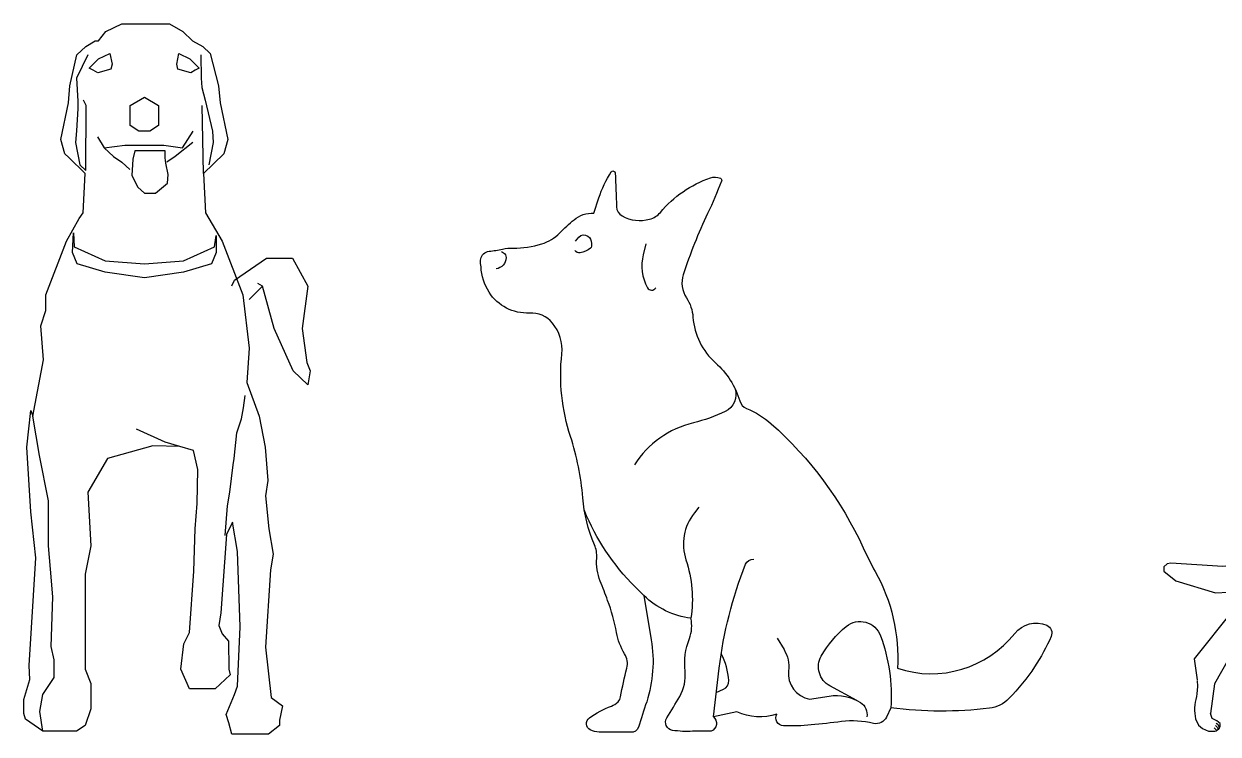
# Model space of a CAD drawing. Header units: millimetres. Extents: x 22.3 to 32, y 3.61 to 10.5.
# Drawn here: x 22.651 to 26.51, y 3.606 to 5.899 of the extents above; entities that cross this region are included whole.
import ezdxf

# ---------------------------------------------------------------- set-up
doc = ezdxf.new("R2010")
doc.units = ezdxf.units.MM
doc.layers.add('dwgmodels.com', color=250, linetype='Continuous')

# ---------------------------------------------------------------- blocks, each defined once
blk = doc.blocks.new('dog 8_dwgmodels.com')
at = {"color": 0, "linetype": 'ByBlock'}
for p, q in [((0.6551, 1.4371), (0.64, 1.4463)), ((0.3408, 0.9331), (0.2485, 0.9758)), ((0.3881, 0.9193), (0.3408, 0.9331))]:
    blk.add_line(p, q, dxfattribs=at)
for points in [[(-0.1105, 0.0391), (-0.1158, 0.0575), (-0.1158, 0.1028), (-0.0964, 0.1668), (-0.0984, 0.2122), (-0.0777, 0.5603), (-0.0928, 0.7081), (-0.1066, 0.9177), (-0.0934, 1.0362), (-0.0872, 1.0178), (-0.0527, 1.1995), (-0.0606, 1.3095), (-0.0452, 1.3591), (-0.0452, 1.4097), (0.0215, 1.5828), (0.0632, 1.6557), (0.076, 1.6744), (0.0823, 1.8015), (0.0297, 1.8534), (0.0169, 1.8652), (0.0031, 1.9109), (0.0287, 2.0295), (0.033, 2.084), (0.0557, 2.1841), (0.0849, 2.2114), (0.1148, 2.2298), (0.125, 2.2298), (0.1489, 2.2597), (0.2005, 2.2843), (0.3552, 2.2843), (0.3979, 2.2597), (0.4291, 2.2301), (0.462, 2.2114), (0.4866, 2.1887), (0.5135, 2.084), (0.5181, 2.0295), (0.5434, 1.9109), (0.5299, 1.8652), (0.4643, 1.8015), (0.4708, 1.6744), (0.525, 1.5828), (0.5917, 1.4097), (0.6121, 1.2366), (0.6042, 1.1259), (0.6439, 1.0178), (0.6639, 0.9177), (0.6722, 0.8096), (0.6653, 0.7607), (0.6758, 0.6536), (0.6892, 0.5715), (0.6814, 0.5209), (0.6653, 0.2716), (0.6833, 0.109), (0.7198, 0.0818), (0.7106, 0.0361), (0.7106, 0.0181), (0.6741, -0.0092), (0.5559, -0.0092), (0.5467, 0.0273), (0.5375, 0.0545), (0.5648, 0.1182), (0.574, 0.1455), (0.5832, 0.337), (0.574, 0.5807), (0.5582, 0.6756), (0.5388, 0.6352), (0.5211, 0.3823), (0.5145, 0.3416), (0.5247, 0.3143), (0.5451, 0.2913), (0.5467, 0.2004), (0.551, 0.182), (0.5024, 0.1366), (0.4189, 0.1366), (0.3917, 0.2004), (0.4009, 0.2821), (0.4196, 0.3186), (0.4334, 0.517), (0.4373, 0.6536), (0.4445, 0.7354), (0.4465, 0.8448), (0.4321, 0.9068), (0.3881, 0.9193), (0.3004, 0.9213), (0.1549, 0.8812), (0.0911, 0.7718), (0.1003, 0.5988), (0.0819, 0.5078), (0.0819, 0.2004), (0.1003, 0.1547), (0.1003, 0.109), (0.1003, 0.0726), (0.0819, 0.0181), (0.0547, 0), (-0.0547, 0)], [(0.0954, 2.1415), (0.1256, 2.171), (0.1618, 2.1887), (0.169, 2.1546), (0.1654, 2.1385), (0.123, 2.126), (0.1086, 2.1352)], [(0.3851, 2.1887), (0.4209, 2.171), (0.4511, 2.1415), (0.438, 2.1352), (0.4239, 2.126), (0.3815, 2.1385), (0.3779, 2.1546)], [(0.2734, 2.0475), (0.3191, 2.0203), (0.3188, 1.9565), (0.2915, 1.9381), (0.2554, 1.9381), (0.2278, 1.9565), (0.2278, 2.0203)], [(0.2422, 1.8744), (0.2366, 1.8472), (0.233, 1.7943), (0.2527, 1.7572), (0.2734, 1.7375), (0.3099, 1.7375), (0.348, 1.7697), (0.3509, 1.7982), (0.3427, 1.835), (0.3404, 1.8514), (0.3408, 1.8744)], [(0.0448, 1.6094), (0.0468, 1.5647), (0.147, 1.5191), (0.2734, 1.5099), (0.3996, 1.5191), (0.4997, 1.5647), (0.5053, 1.6012), (0.5053, 1.5463), (0.4909, 1.5099), (0.3996, 1.4826), (0.2734, 1.4645), (0.147, 1.4826), (0.056, 1.5099), (0.0412, 1.5463)]]:
    blk.add_lwpolyline(points, close=True, dxfattribs=at)
for points in [[(0.0911, 2.1841), (0.0547, 2.1096), (0.058, 2.0347), (0.0586, 2.0111), (0.0537, 1.9385), (0.0514, 1.9017), (0.0649, 1.8288), (0.0846, 1.8107)], [(0.4557, 2.1841), (0.457, 2.1086), (0.459, 2.0784), (0.4695, 2.0383), (0.4932, 1.9378), (0.4955, 1.9017), (0.482, 1.8288)], [(0.0846, 1.8107), (0.0859, 2.0203), (0.077, 2.0383)], [(0.4643, 1.8015), (0.4606, 2.0203)], [(0.1223, 1.9201), (0.1434, 1.8836), (0.2104, 1.8925), (0.3362, 1.8925), (0.3963, 1.884), (0.4314, 1.9381)], [(0.4301, 1.9017), (0.3726, 1.8564), (0.3463, 1.838)], [(0.1434, 1.8836), (0.1742, 1.8564), (0.2005, 1.838), (0.2268, 1.814)], [(0.5559, 1.4388), (0.5651, 1.4572), (0.6676, 1.5281), (0.7516, 1.5281), (0.8012, 1.4371), (0.7835, 1.3005), (0.7989, 1.1911), (0.8094, 1.1639), (0.8012, 1.1182), (0.7546, 1.1639), (0.6932, 1.3005), (0.6551, 1.4371), (0.6123, 1.3939)], [(0.5349, 0.6323), (0.5421, 0.7275), (0.5493, 0.7718), (0.5608, 0.8602), (0.5634, 0.8812), (0.5726, 0.9633), (0.5877, 1.009), (0.5933, 1.0444), (0.5992, 1.0848)], [(-0.0547, 0), (-0.0639, 0.0637), (-0.0547, 0.1182), (-0.0182, 0.1731), (-0.0182, 0.2306), (-0.0274, 0.2733), (-0.0218, 0.4342), (-0.0297, 0.5232), (-0.0366, 0.5988), (-0.0366, 0.7446), (-0.0649, 0.8904), (-0.0872, 1.0178)]]:
    blk.add_lwpolyline(points, dxfattribs=at)
blk = doc.blocks.new('dog 9_dwgmodels.com')
at = {"color": 0}
for points in [[(-0.2299, -0.0028), (-0.3316, -0.0028, -0.119541), (-0.3606, 0.0042, -0.56017), (-0.3635, 0.0432, -0.06683), (-0.2922, 0.0812, 0.110662), (-0.271, 0.095, 0.150049), (-0.2626, 0.1113, -0.017879), (-0.2426, 0.2038, 0.202642), (-0.2496, 0.2501, -0.091751), (-0.2759, 0.3184, 0.041947), (-0.3045, 0.4226, 0.007469), (-0.3283, 0.4846, -0.114211), (-0.3399, 0.5592, 0.1202), (-0.3472, 0.6022, -0.081391), (-0.3848, 0.754, 0.058981), (-0.4246, 0.9519, -0.106572), (-0.4525, 1.2187, 0.204424), (-0.4828, 1.3184, 0.2357), (-0.5572, 1.3507, -0.270159), (-0.6876, 1.4177, -0.132603), (-0.7136, 1.5002, 0.036646), (-0.7148, 1.5102, -0.09621), (-0.7147, 1.5254, -0.331209), (-0.6874, 1.5501, 0.032122), (-0.6442, 1.5571, -0.063004), (-0.61, 1.5605, 0.085652), (-0.5175, 1.5738, 0.118648), (-0.4595, 1.6094, -0.022932), (-0.4129, 1.652, -0.188828), (-0.3496, 1.6731), (-0.333, 1.7228, -0.064415), (-0.2927, 1.8063, -0.728753), (-0.2801, 1.8029, -0.003085), (-0.276, 1.6934, 0.266082), (-0.258, 1.6641, 0.193337), (-0.1688, 1.6536, 0.152492), (-0.1342, 1.6757, -0.133783), (0.0275, 1.7872, -0.192538), (0.0597, 1.7859, -0.399499), (0.0635, 1.7765, -0.017675), (0.0186, 1.6725, 0.032447), (-0.0602, 1.4744, 0.228432), (-0.05, 1.3998, -0.129539), (-0.0288, 1.3372, 0.196916), (0.044, 1.1898, -0.141338), (0.1221, 1.0671, 0.228918), (0.1445, 1.0423, -0.085065), (0.2238, 0.9931, -0.10426), (0.5212, 0.5925, 0.019073), (0.5602, 0.5156, -0.141112), (0.6323, 0.2032, 0.314748), (1.0109, 0.316, -0.335741), (1.114, 0.3425, -0.420708), (1.1284, 0.306, -0.04083), (1.075, 0.2083, -0.048493), (0.992, 0.1054, -0.170284), (0.9288, 0.0742, -0.062845), (0.6103, 0.0758), (0.5966, 0.0458, -0.359442), (0.5547, 0.0253, 0.090472), (0.4512, 0.0312, -0.006905), (0.353, 0.0203, -0.035026), (0.2632, 0.0179, -0.552452), (0.2419, 0.0553, -0.195737), (0.1133, 0.0629), (0.0372, 0.0467), (0.0372, 0.0467, -0.572545), (0.03, 0.0004, -0.004181), (-0.03, -0.0002, -0.051901), (-0.095, 0.0029, -0.541493), (-0.1133, 0.0433, 0.011322), (-0.0718, 0.1121, 0.156873), (-0.0544, 0.194, -0.117753), (-0.0404, 0.2996, 0.146142), (-0.0354, 0.3648, -0.160386), (-0.1872, 0.4379), (-0.1636, 0.2951, -0.119294), (-0.1784, 0.0954, -0.000366), (-0.2051, 0.0127, -0.365109), (-0.2299, -0.0028, -14.382151)], [(-0.408, 1.583), (-0.3974, 1.5957, -0.391716), (-0.3688, 1.5992, -0.244892), (-0.3566, 1.5752, -0.018692), (-0.357, 1.566, -0.204938), (-0.3603, 1.5598, -0.129696), (-0.3932, 1.5452, -0.287905), (-0.4109, 1.5527, -0.072657)], [(-0.6474, 1.5491), (-0.6412, 1.5453, -0.270568), (-0.6325, 1.5295, -0.370138), (-0.6652, 1.4933, 15.737785)], [(-0.1808, 1.5736), (-0.1895, 1.539, 0.188539), (-0.1759, 1.4325, 0.577673), (-0.1493, 1.4319, -0.562389)], [(0.1063, 1.1079, -0.384679), (0.0756, 1.0326, -0.053844), (-0.0276, 0.996, 0.194446), (-0.2176, 0.8609, 1.826218)], [(-0.1872, 0.4379), (-0.2157, 0.4663, -0.100563), (-0.3797, 0.7129, -5.341325)], [(-0.0099, 0.7232), (-0.0243, 0.7051, 0.254478), (-0.0515, 0.5533, -0.118685), (-0.0354, 0.3648, 3.251799)], [(0.0372, 0.0467), (0.056, 0.2035, -0.064394), (0.1411, 0.5391, -0.331875), (0.168, 0.5557, 0.043909)], [(0.5001, 0.0996), (0.4135, 0.1464, -0.419555), (0.3858, 0.2425, -0.092801), (0.4665, 0.3386, -0.516604), (0.5773, 0.3083, -0.104893), (0.6103, 0.0758, 0.699324)], [(0.2431, 0.3005), (0.2653, 0.2636, -0.165386), (0.2801, 0.1952, 0.394283), (0.3476, 0.104), (0.4113, 0.1136, -0.179907), (0.5126, 0.0925, -0.304178), (0.533, 0.0466, 1.188424)], [(0.0466, 0.1251), (0.0703, 0.1359, 0.310655), (0.0869, 0.1634, 0.108425), (0.0624, 0.2502, -3.604812)]]:
    blk.add_lwpolyline(points, format="xyb", dxfattribs=at)
blk = doc.blocks.new('dog 10_dwgmodels.com')
at = {"color": 0}
for p, q in [((0.2955, 1.83), (0.3373, 1.8845)), ((0.3373, 1.8845), (0.3446, 1.8173)), ((0.4481, 1.774), (0.5233, 1.8523)), ((0.5233, 1.8523), (0.5518, 1.8664)), ((0.5518, 1.8664), (0.5417, 1.8277)), ((0.2664, 1.7494), (0.2955, 1.83)), ((0.3446, 1.8173), (0.3519, 1.6918)), ((0.5417, 1.8277), (0.5293, 1.7419)), ((0.2462, 1.6428), (0.2664, 1.7494)), ((0.4098, 1.6999), (0.4481, 1.774)), ((0.5293, 1.7419), (0.4952, 1.6713)), ((0.4952, 1.6713), (0.556, 1.6474)), ((0.1547, 1.5196), (0.2217, 1.6245)), ((0.2217, 1.6245), (0.2462, 1.6428)), ((0.556, 1.6474), (0.5854, 1.6083)), ((0.5854, 1.6083), (0.6115, 1.5593)), ((0.6099, 1.5627), (0.6535, 1.5245)), ((0.1021, 1.4232), (0.1547, 1.5196)), ((0.6535, 1.5245), (0.7371, 1.4772)), ((0.7364, 1.4756), (0.7864, 1.4538)), ((0.7864, 1.4538), (0.8299, 1.4364)), ((0.0655, 1.379), (0.1021, 1.4232)), ((0.0137, 1.315), (0.0655, 1.379)), ((0.6359, 1.3587), (0.6865, 1.3424)), ((0.8321, 1.3538), (0.7886, 1.3364)), ((0.8516, 1.3712), (0.8321, 1.3538)), ((-0.0473, 1.2586), (0.0137, 1.315)), ((0.6114, 1.3231), (0.5034, 1.3036)), ((0.7149, 1.3262), (0.6114, 1.3231)), ((0.6865, 1.3424), (0.7484, 1.3342)), ((0.7227, 1.3274), (0.7828, 1.3348)), ((0.5034, 1.3036), (0.4525, 1.2403)), ((-0.1038, 1.2235), (-0.0473, 1.2586)), ((0.4525, 1.2403), (0.3939, 1.1109)), ((-0.1953, 1.1854), (-0.148, 1.1991)), ((-0.148, 1.1991), (-0.1038, 1.2235)), ((-0.7238, 1.1454), (-0.5957, 1.1669)), ((-0.5957, 1.1669), (-0.4121, 1.1713)), ((-0.4121, 1.1713), (-0.1953, 1.1854)), ((-1.1716, 1.0786), (-1.0417, 1.1266)), ((-1.0417, 1.1266), (-0.8902, 1.1499)), ((-0.8902, 1.1499), (-0.7238, 1.1454)), ((0.3939, 1.1109), (0.3313, 0.9718)), ((-1.2526, 0.964), (-1.1716, 1.0786)), ((-0.1123, 0.968), (-0.1238, 0.9954)), ((-0.101, 0.8373), (-0.1123, 0.968)), ((0.2556, 0.9868), (0.2063, 0.8968)), ((0.3313, 0.9718), (0.2762, 0.8454)), ((-1.2661, 0.8616), (-1.2526, 0.964)), ((0.2063, 0.8968), (0.1565, 0.8001)), ((-1.3141, 0.6915), (-1.2661, 0.8616)), ((-0.0764, 0.6175), (-0.101, 0.8373)), ((0.2762, 0.8454), (0.2288, 0.7353)), ((0.1565, 0.8001), (0.1074, 0.6634)), ((-0.7867, 0.753), (-0.8813, 0.6826)), ((-0.788, 0.683), (-0.7798, 0.7558)), ((-0.724, 0.7421), (-0.7867, 0.753)), ((-0.6358, 0.7162), (-0.724, 0.7421)), ((0.2288, 0.7353), (0.1625, 0.6397)), ((-1.3406, 0.6432), (-1.3141, 0.6915)), ((-0.8813, 0.6826), (-0.9566, 0.6043)), ((-0.8411, 0.5366), (-0.788, 0.683)), ((0.1074, 0.6634), (0.0859, 0.5415)), ((-1.3539, 0.5441), (-1.3406, 0.6432)), ((-0.0764, 0.6175), (-0.0651, 0.5212)), ((0.1625, 0.6397), (0.0835, 0.555)), ((0.1556, 0.626), (0.1358, 0.5551)), ((-0.9566, 0.6043), (-1.059, 0.5178)), ((-1.4243, 0.3888), (-1.3539, 0.5441)), ((0.0859, 0.5415), (0.0591, 0.4399)), ((0.1358, 0.5551), (0.1358, 0.5183)), ((-1.059, 0.5178), (-1.136, 0.4629)), ((-0.8869, 0.4496), (-0.8411, 0.5366)), ((-0.0651, 0.5212), (-0.0594, 0.4617)), ((0.1377, 0.518), (0.1313, 0.4718)), ((-1.0898, 0.4565), (-1.0875, 0.4974)), ((0.1313, 0.4718), (0.1175, 0.366)), ((-1.136, 0.4629), (-1.2437, 0.3968)), ((-1.0898, 0.4565), (-1.0935, 0.4001)), ((-0.9652, 0.3249), (-0.8869, 0.4496)), ((-0.0594, 0.4617), (-0.0566, 0.3342)), ((0.0591, 0.4399), (0.0297, 0.2985)), ((-1.5479, 0.2337), (-1.4243, 0.3888)), ((-1.2437, 0.3968), (-1.3415, 0.33)), ((-1.0935, 0.4001), (-1.0953, 0.3735)), ((-1.0953, 0.3735), (-1.1152, 0.2749)), ((0.1175, 0.366), (0.11, 0.3032)), ((-1.3415, 0.33), (-1.438, 0.233)), ((-0.9935, 0.2501), (-0.9652, 0.3249)), ((-0.0573, 0.3323), (-0.0573, 0.2991)), ((-1.1152, 0.2749), (-1.08, 0.1525)), ((-0.0652, 0.1749), (-0.057, 0.2976)), ((0.0297, 0.2985), (0.0242, 0.2156)), ((0.0255, 0.2747), (0.0283, 0.1813)), ((0.11, 0.3032), (0.1058, 0.2401)), ((-1.5391, 0.1665), (-1.5479, 0.2337)), ((-1.438, 0.233), (-1.4833, 0.1527)), ((-0.9661, 0.1616), (-0.9935, 0.2501)), ((0.1058, 0.2401), (0.0998, 0.1505)), ((0.0242, 0.2156), (0.0209, 0.1658)), ((-1.5399, 0.1639), (-1.5382, 0.1441)), ((-0.9661, 0.1616), (-0.9046, 0.074)), ((-0.0651, 0.1586), (-0.0538, 0.0765)), ((-0.0647, 0.1766), (-0.0647, 0.1637)), ((0.0226, 0.1388), (0.0198, 0.1728)), ((0.0283, 0.1813), (0.0424, 0.119)), ((-1.5407, 0.1209), (-1.5424, 0.1118)), ((-1.5382, 0.1441), (-1.5407, 0.1209)), ((-1.4833, 0.1527), (-1.4964, 0.0569)), ((-1.0302, 0.0853), (-1.08, 0.1525)), ((0.0396, 0.0878), (0.0226, 0.1388)), ((0.0424, 0.119), (0.0481, 0.0793)), ((0.0998, 0.1505), (0.1315, 0.0751)), ((-0.9808, 0.0415), (-1.0302, 0.0853)), ((0.0821, 0.0651), (0.0396, 0.0878)), ((-1.5449, 0.0397), (-1.5358, 0.0199)), ((-1.4959, 0.054), (-1.4964, 0.0569)), ((-1.491, 0.0414), (-1.4959, 0.054)), ((-1.4766, 0.0338), (-1.491, 0.0414)), ((-0.9526, 0.0218), (-0.9808, 0.0415)), ((-0.9046, 0.074), (-0.8777, 0.0726)), ((-0.8777, 0.0726), (-0.8453, 0.0613)), ((-0.8749, 0.0458), (-0.8636, 0.0443)), ((-0.8467, 0.0401), (-0.8749, 0.0161)), ((-0.8664, 0.0571), (-0.8552, 0.0514)), ((-0.8636, 0.0443), (-0.8622, 0.0331)), ((-0.8552, 0.0514), (-0.8537, 0.0359)), ((-0.8453, 0.0613), (-0.8467, 0.0401)), ((-0.0538, 0.0765), (-0.0396, 0.0368)), ((0.058, 0.0468), (0.0802, 0.0427)), ((0.0671, 0.0575), (0.0843, 0.0468)), ((0.0802, 0.0427), (0.0942, 0.0254)), ((0.1019, 0.034), (0.0821, 0.0651)), ((0.0843, 0.0468), (0.0958, 0.0304)), ((0.133, 0.0736), (0.1698, 0.0566)), ((0.1489, 0.0405), (0.1598, 0.0396)), ((0.1511, 0.0493), (0.1603, 0.0479)), ((0.1598, 0.0396), (0.1668, 0.0331)), ((0.1603, 0.0479), (0.1677, 0.0409)), ((0.1616, 0.0528), (0.1695, 0.0479)), ((0.1677, 0.0409), (0.1716, 0.0278)), ((0.1695, 0.0479), (0.1721, 0.0366)), ((0.1698, 0.0566), (0.1783, 0.0283)), ((-1.5358, 0.0199), (-1.5225, 0.0091)), ((-1.5225, 0.0091), (-1.5035, 0)), ((-1.5035, 0), (-1.487, 0)), ((-1.4845, 0.0108), (-1.4779, 0.005)), ((-1.4803, 0.0182), (-1.4745, 0.0116)), ((-1.4779, 0.005), (-1.4784, 0.0014)), ((-1.4779, 0.0265), (-1.4729, 0.0232)), ((-1.4658, 0.0253), (-1.4766, 0.0338)), ((-1.4745, 0.0116), (-1.4722, 0.0053)), ((-1.4729, 0.0232), (-1.4688, 0.0132)), ((-1.4688, 0.0132), (-1.4692, 0.0087)), ((-0.9159, 0.0161), (-0.9526, 0.0218)), ((-0.8749, 0.0161), (-0.9159, 0.0161)), ((-0.882, 0.0345), (-0.8693, 0.0288)), ((-0.8693, 0.0288), (-0.8707, 0.0203)), ((-0.0396, 0.0368), (0, 0)), ((0, 0), (0.0821, 0.0057)), ((0.0572, 0.0254), (0.0761, 0.0213)), ((0.058, 0.0378), (0.0761, 0.032)), ((0.0761, 0.032), (0.0884, 0.0189)), ((0.0761, 0.0213), (0.0852, 0.0131)), ((0.0821, 0.0057), (0.1019, 0.034)), ((0.1358, 0.0142), (0.0934, 0.0198)), ((0.1783, 0.0283), (0.1358, 0.0142)), ((0.1436, 0.0317), (0.1537, 0.0317)), ((0.1537, 0.0317), (0.1594, 0.0269)), ((0.1594, 0.0269), (0.1568, 0.0217)), ((0.1668, 0.0331), (0.1664, 0.0256)), ((0.1716, 0.0278), (0.1686, 0.0252)), ((0.1721, 0.0366), (0.1721, 0.0269))]:
    blk.add_line(p, q, dxfattribs=at)
for points in [[(0.3519, 1.6918), (0.4098, 1.6999)], [(-1.3539, 0.5441), (-1.4567, 0.5319), (-1.6243, 0.5424), (-1.637, 0.541), (-1.647, 0.531), (-1.6476, 0.517), (-1.6089, 0.4854), (-1.4806, 0.4472), (-1.3961, 0.451)]]:
    blk.add_lwpolyline(points, dxfattribs=at)
for centre, radius, start, end in [((0.821, 1.3972), 0.0402, 319.6862, 77.1722), ((-0.2092, 1.1968), 0.6426, 228.405, 282.4441), ((-1.3998, 0.0708), 0.1483, 163.9605, 192.0946), ((-1.4861, 0.0207), 0.0208, 267.5651, 12.5581)]:
    blk.add_arc(centre, radius, start, end, dxfattribs=at)

msp = doc.modelspace()

# ---------------------------------------------------------------- block references
at = {"layer": 'dwgmodels.com'}
for name, p in [('dog 8_dwgmodels.com', (22.7672, 3.615)), ('dog 10_dwgmodels.com', (27.9821, 3.615)), ('dog 9_dwgmodels.com', (24.8421, 3.615))]:
    msp.add_blockref(name, p, dxfattribs=at)

doc.saveas('drawing.dxf')
